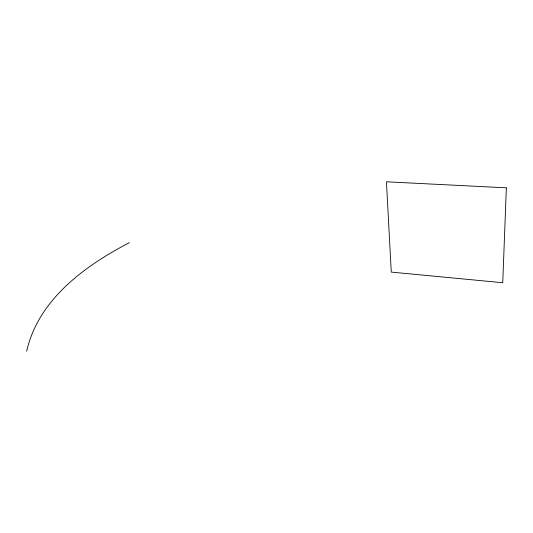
<?xml version="1.0" encoding="UTF-8"?>
<svg xmlns="http://www.w3.org/2000/svg" width="533" height="533" viewBox="0 0 533 533"><rect width="100%" height="100%" fill="white"/><g stroke="black" fill="none" stroke-linecap="round" stroke-linejoin="round"><path stroke-width="0.8" d="M26.65 351.207C38.436 299.453 84.867 265.78 129.399 242.668M506.35 187.836L502.746 282.73L391.269 272.103L386.438 181.793L506.35 187.836"/></g></svg>
